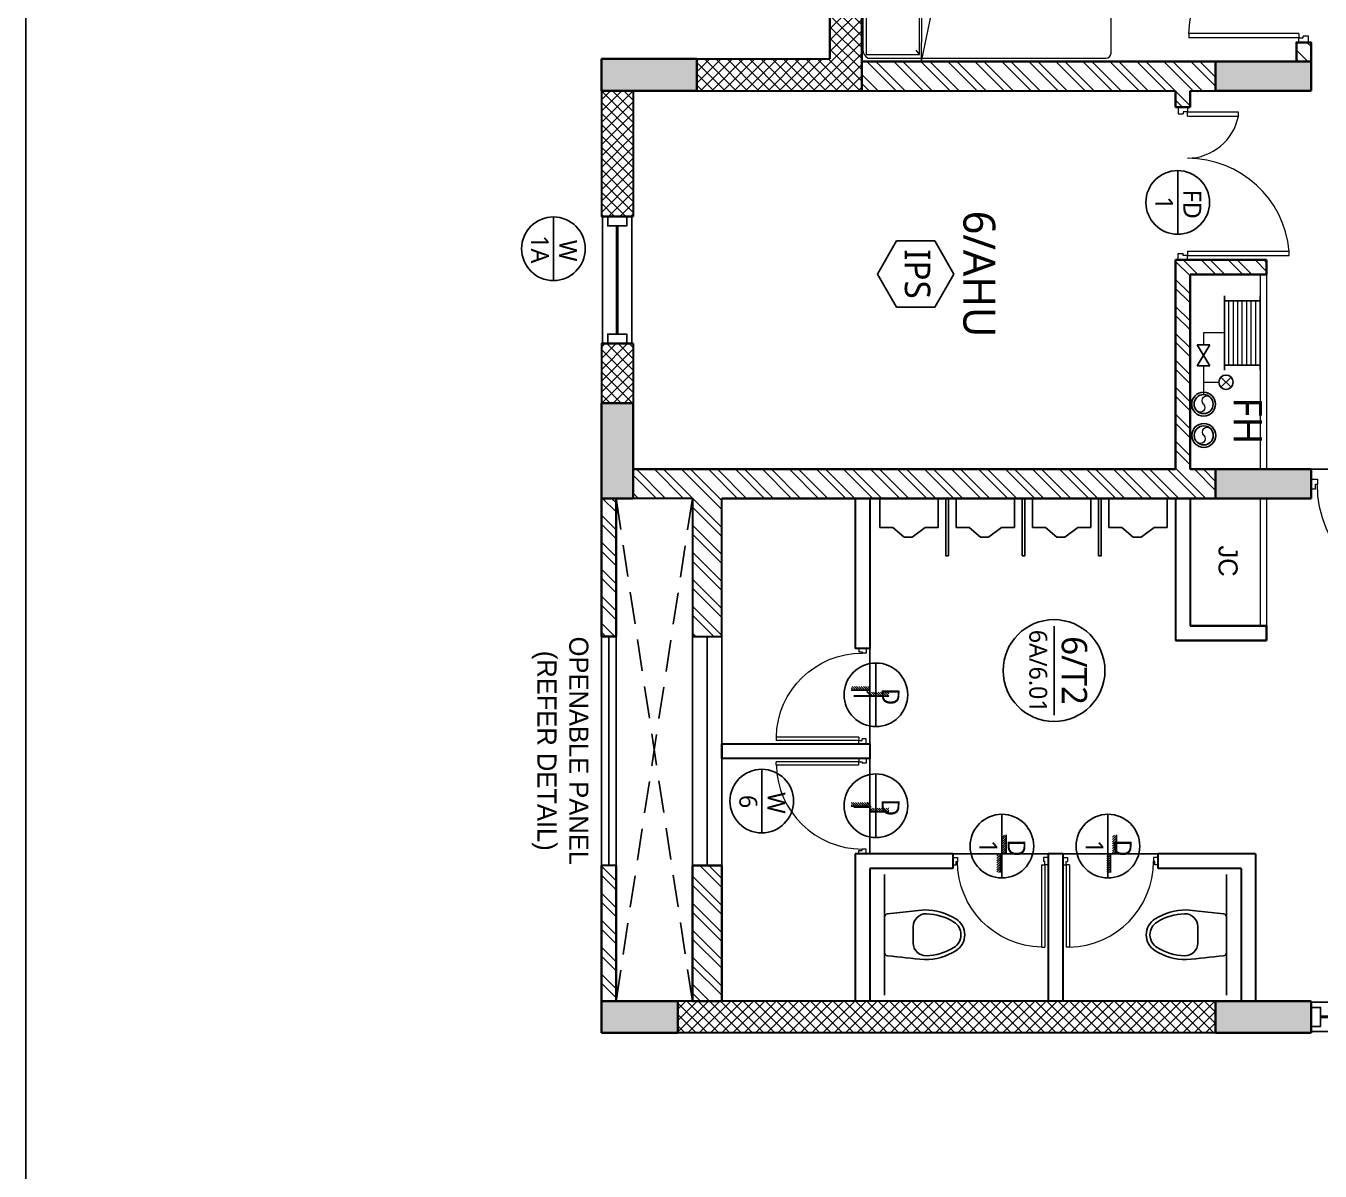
# Model space of a CAD drawing. Header units: millimetres. Extents: x -1127141 to 1597693, y -1835560 to -399335.
# Drawn here: x 1057839 to 1068007, y -542725 to -533724 of the extents above; entities that cross this region are included whole.
import ezdxf
from ezdxf.enums import TextEntityAlignment as Align

# ---------------------------------------------------------------- set-up
doc = ezdxf.new("R2010")
doc.units = ezdxf.units.MM
doc.header["$MEASUREMENT"] = 0
doc.linetypes.add('ACAD_ISO05W100', pattern=[36, 24, -3, 0, -3, 0, -3, 0, -3])
doc.linetypes.add('HIDDEN', pattern=[0.375, 0.25, -0.125])
for name, color, linetype in [('A-Anno Tags', 6, 'Continuous'), ('A-Elevation', 4, 'Continuous'), ('A-Sanitory', 181, 'Continuous'), ('A-Wall Patt', 8, 'Continuous'), ('A-Window', 4, 'Continuous'), ('Anno_Frames', 7, 'Continuous'), ('Anno_Labels', 7, 'Continuous'), ('COLUMN', 5, 'Continuous'), ('S-Conc Patt', 9, 'Continuous')]:
    doc.layers.add(name, color=color, linetype=linetype)
for name, color, linetype, lineweight in [('A-Detail Lines', 8, 'Continuous', 25), ('A-Door', 4, 'Continuous', 9), ('A-Wall Sec', 1, 'Continuous', 30), ('A-WIN', 5, 'Continuous', 25), ('Ann_TitleBlock 2', 5, 'Continuous', 25), ('Anno_Tittleblock', 5, 'Continuous', 13), ('column hatch', 12, 'Continuous', 5), ('frntr', 32, 'Continuous', 9), ('S-Concrete', 40, 'Continuous', 30), ('text', 7, 'Continuous', 9), ('Wall HATCH', 8, 'Continuous', 15)]:
    doc.layers.add(name, color=color, linetype=linetype, lineweight=lineweight)
doc.styles.add('IIITD @ 100', font='trebuc.ttf', dxfattribs={"height": 210})
doc.styles.get("Standard").update_dxf_attribs({"font": 'trebuc.ttf'})
doc.styles.add('TITLE', font='swissel.ttf', dxfattribs={"height": 4.3})

# ---------------------------------------------------------------- blocks, each defined once
blk = doc.blocks.new('*U29')
at = {"layer": 'A-Anno Tags'}
blk.add_lwpolyline([(-250, 0), (250, 0)], dxfattribs=at)
blk.add_circle((0, 0), 250, dxfattribs=at)
at = {"layer": 'Anno_Frames', "color": 7}
for tag, rotation, p in [('ENTITY', 359.7608, (15, 185)), ('ENTITYNO', 0.1757, (4, -36))]:
    blk.add_attdef(tag, text='', height=140, rotation=rotation, dxfattribs=at).set_placement(p, align=Align.TOP_CENTER)
blk = doc.blocks.new('Room Tag with Finish')
blk.add_lwpolyline([(0, 0), (-2.6, -1.5), (-2.6, -4.5), (0, -6), (2.6, -4.5), (2.6, -1.5)], close=True)
at = {"layer": 'Anno_Frames'}
blk.add_attdef('ROOM_NAME', text='', height=2.5, dxfattribs=at).set_placement((0, 0), align=Align.BOTTOM_CENTER)
blk.add_attdef('FF', text='', height=2, dxfattribs=at).set_placement((0, -1.85), align=Align.TOP_CENTER)
blk = doc.blocks.new('Toil Hostel1')
at = {"color": 0, "linetype": 'ByBlock'}
blk.add_lwpolyline([(115, -427), (115, 523)], dxfattribs=at)
for points in [[(430, 243), (137, 213, 0.384412), (115, 188), (115, -92, 0.383904), (137, -117, 0.001434), (429, -147, 0.140641), (675, -77, 0.259738), (745, 48, 0.259738), (675, 173, 0.139471)], [(340, 113), (340, -17, 0.422961), (443, -117, 0.13189), (659, -52, 0.259738), (715, 48, 0.259738), (659, 148, 0.13189), (443, 213, 0.422961)]]:
    blk.add_lwpolyline(points, format="xyb", close=True, dxfattribs=at)
blk.add_arc((431, -122), 25, 264.2811, 270.16, dxfattribs=at)
blk = doc.blocks.new('ABL_Door_S - 1000 x 2100-11-3 Second Floor Lvl')
at = {"layer": 'A-Door', "color": 5}
for p, q in [((-500, 38), (-450, 38)), ((-500, -38), (-500, 38)), ((-450, 38), (-450, -3)), ((450, 38), (450, -3)), ((500, 38), (450, 38)), ((500, -38), (500, 38)), ((-500, -38), (-465, -38)), ((-465, -3), (-450, -3)), ((-465, -38), (-465, -3)), ((-430, -38), (-465, -38)), ((465, -3), (450, -3)), ((465, -38), (465, -3)), ((500, -38), (465, -38))]:
    blk.add_line(p, q, dxfattribs=at)
at = {"layer": 'A-Door', "color": 5, "lineweight": 18}
for p, q in [((-465, -38), (-465, -903)), ((-430, -38), (-430, -903)), ((-430, -903), (-465, -903))]:
    blk.add_line(p, q, dxfattribs=at)
at = {"layer": 'A-Door'}
blk.add_arc((-450, -2), 900, 271.2981, 359.9894, dxfattribs=at)
blk = doc.blocks.new('Door 1200')
at = {"layer": 'A-Door', "color": 5, "lineweight": 18}
for p, q in [((524084, 16182), (524084, 16132)), ((524084, 16182), (524159, 16182)), ((524159, 16182), (524159, 16147)), ((524084, 16132), (524124, 16132)), ((524124, 16147), (524124, 16132)), ((524159, 16147), (524124, 16147)), ((524159, 16147), (524557, 16147)), ((524159, 16112), (524159, 16147)), ((524159, 16112), (524557, 16112)), ((524557, 16147), (524557, 16112)), ((524159, 15052), (524159, 15017)), ((524159, 15052), (524958, 15052)), ((524958, 15017), (524958, 15052)), ((524084, 15032), (524124, 15032)), ((524084, 14982), (524084, 15032)), ((524084, 14982), (524159, 14982)), ((524124, 15017), (524124, 15032)), ((524159, 15017), (524124, 15017)), ((524159, 14982), (524159, 15017)), ((524159, 15017), (524958, 15017))]:
    blk.add_line(p, q, dxfattribs=at)
at = {"layer": 'A-Door', "lineweight": 18}
for centre, radius, start, end in [((524155, 16193), 411, 270.5695, 348.692), ((524157, 14978), 804, 5.3147, 89.8716)]:
    blk.add_arc(centre, radius, start, end, dxfattribs=at)
blk = doc.blocks.new('Win 1250')
at = {"layer": 'A-Window', "color": 2, "lineweight": 40}
blk.add_line((510529, 21610), (511379, 21610), dxfattribs=at)
at = {"layer": 'A-Window'}
for points in [[(510454, 21725), (511454, 21725)], [(510454, 21535), (510529, 21535), (510529, 21685), (510454, 21685)], [(511454, 21535), (511379, 21535), (511379, 21685), (511454, 21685)], [(510454, 21495), (511454, 21495)]]:
    blk.add_lwpolyline(points, dxfattribs=at)
blk = doc.blocks.new('Door Tag')
blk.add_line((-3.5, 0), (3.5, 0))
blk.add_circle((0, 0), 4)
blk.add_attdef('DW_NAME', text='', height=2).set_placement((0, 0), align=Align.BOTTOM_CENTER)
blk.add_attdef('SHEET_NO', text='', height=1.4).set_placement((0.05, -0.54), align=Align.TOP_CENTER)
blk = doc.blocks.new('f h')
at = {"layer": 'A-WIN'}
for p, q in [((1010874, -78570), (1010972, -78570)), ((1010874, -78570), (1010972, -78734)), ((1010972, -78570), (1010874, -78734)), ((1011088, -78536), (1011088, -79120)), ((1011088, -78575), (1011368, -78575)), ((1011368, -78536), (1011368, -79120)), ((1010874, -78734), (1010972, -78734)), ((1011088, -79081), (1011368, -79081))]:
    blk.add_line(p, q, dxfattribs=at)
at = {"layer": 'A-WIN', "ltscale": 50}
for centre, radius in [((1010925, -78023), 93.8), ((1010925, -78023), 75), ((1010924, -78269), 93.8), ((1010924, -78269), 75)]:
    blk.add_circle(centre, radius, dxfattribs=at)
at = {"layer": 'A-WIN'}
blk.add_circle((1011100, -78441), 56.6, dxfattribs=at)
at = {"layer": 'Wall HATCH'}
for p, q in [((1010923, -78570), (1010923, -78344)), ((1010923, -78441), (1011044, -78441)), ((1011140, -78401), (1011060, -78481)), ((1011140, -78481), (1011060, -78401)), ((1011123, -78575), (1011123, -79081)), ((1011158, -78575), (1011158, -79081)), ((1011193, -78575), (1011193, -79081)), ((1011228, -78575), (1011228, -79081)), ((1011263, -78575), (1011263, -79081)), ((1011298, -78575), (1011298, -79081)), ((1011333, -78575), (1011333, -79081)), ((1010923, -78828), (1010923, -78734)), ((1011088, -78828), (1010923, -78828))]:
    blk.add_line(p, q, dxfattribs=at)
at = {"layer": 'Wall HATCH', "ltscale": 50}
for centre in [(1010899, -77997), (1010897, -78242)]:
    blk.add_arc(centre, 37.5, 314.6267, 134.6267, dxfattribs=at)
at = {"layer": 'Wall HATCH'}
for centre in [(1010952, -78050), (1010950, -78296)]:
    blk.add_arc(centre, 37.5, 134.6267, 314.6267, dxfattribs=at)
blk = doc.blocks.new('urinal1')
at = {"layer": 'A-Sanitory'}
for p, q in [((0, 228.6), (228.6, 228.6)), ((0, 228.6), (0, -228.6)), ((228.6, 228.6), (228.6, 127)), ((304.8, 25.4), (228.6, 127)), ((304.8, -38.1), (304.8, 25.4)), ((228.6, -127), (304.8, -38.1)), ((228.6, -228.6), (228.6, -127)), ((0, -228.6), (228.6, -228.6))]:
    blk.add_line(p, q, dxfattribs=at)
blk = doc.blocks.new('DROP')
at = {"layer": 'A-Detail Lines'}
h = blk.add_hatch(dxfattribs=at)
h.set_pattern_fill('ANSI31', color=256, scale=100, angle=-90, style=0)
h.set_pattern_definition([(45, (-30796.783, -8736.205), (8.838835, -8.838835), [])])
h.paths.add_polyline_path([(-46, 0), (-46, -147), (-75, -147), (-75, 0)])
h.paths.add_polyline_path([(0, 147), (0, 0), (-30, 0), (-30, 147)])
for p, q in [((0, 0), (0, 148)), ((-46, -147), (-46, 0))]:
    blk.add_line(p, q, dxfattribs=at)
blk = doc.blocks.new('GFHRTRTWHT')
at = {"layer": 'S-Conc Patt'}
h = blk.add_hatch(color=256, dxfattribs=at)
h.paths.add_polyline_path([(165415, -28821), (166151, -28678), (166198, -28923), (165462, -29067)])
h.paths.add_polyline_path([(149747, -32123), (149699, -31878), (150720, -31679), (150768, -31925)])
h.paths.add_polyline_path([(162410, -29662), (162362, -29416), (163383, -29218), (163431, -29463)])
h.paths.add_polyline_path([(159244, -30277), (159196, -30032), (160217, -29833), (160265, -30079)])
h.paths.add_polyline_path([(156078, -30892), (156031, -30647), (157052, -30449), (157099, -30694)])
h.paths.add_polyline_path([(152913, -31508), (152865, -31262), (153886, -31064), (153934, -31309)])
h.paths.add_polyline_path([(160824, -21505), (160777, -21259), (161797, -21061), (161845, -21306)])
h.paths.add_polyline_path([(157659, -22120), (157611, -21875), (158632, -21676), (158679, -21922)])
h.paths.add_polyline_path([(154492, -22733), (154445, -22488), (155466, -22289), (155513, -22535)])
h.paths.add_polyline_path([(144995, -24579), (144947, -24334), (145968, -24136), (146016, -24381)])
h.paths.add_polyline_path([(148161, -23964), (148113, -23719), (149134, -23520), (149182, -23766)])
h.paths.add_polyline_path([(151327, -23349), (151279, -23103), (152300, -22905), (152348, -23150)])
h.paths.add_polyline_path([(159449, -26641), (159493, -26866), (158757, -27009), (158713, -26784)])
h.paths.add_polyline_path([(159119, -24943), (159163, -25169), (158427, -25312), (158383, -25086)])
h.paths.add_polyline_path([(153117, -27871), (153161, -28097), (152425, -28240), (152381, -28014)])
h.paths.add_polyline_path([(152788, -26174), (152831, -26400), (152095, -26543), (152051, -26317)])
h.paths.add_polyline_path([(146765, -29106), (146809, -29332), (146073, -29475), (146029, -29249)])
h.paths.add_polyline_path([(146435, -27409), (146479, -27634), (145743, -27777), (145699, -27552)])
h.paths.add_polyline_path([(169725, -26364), (169582, -25628), (169827, -25581), (169971, -26317)])
h.paths.add_polyline_path([(142808, -35843), (142058, -35843), (142058, -35593), (142808, -35593)])
h.paths.add_polyline_path([(139713, -35843), (138963, -35843), (138963, -35593), (139713, -35593)])
h.paths.add_polyline_path([(136678, -35843), (135928, -35843), (135928, -35593), (136678, -35593)])
h.paths.add_polyline_path([(165638, -25438), (165049, -25553), (165093, -25778), (165682, -25664)])
h.paths.add_polyline_path([(169131, -23307), (168988, -22571), (169233, -22523), (169376, -23259)])
h.paths.add_polyline_path([(168392, -19504), (168248, -18768), (168494, -18720), (168637, -19456)])
h.paths.add_polyline_path([(164037, -19586), (164479, -19500), (164523, -19726), (164081, -19812)])
h.paths.add_polyline_path([(164628, -22048), (164542, -21606), (164768, -21562), (164854, -22004)])
h.paths.add_polyline_path([(166371, -19591), (166285, -19149), (166511, -19105), (166597, -19547)])
h.paths.add_polyline_path([(167153, -23615), (167067, -23173), (167293, -23129), (167379, -23571)])
h.paths.add_polyline_path([(166973, -21480), (166531, -21566), (166487, -21340), (166929, -21254)])
h.paths.add_polyline_path([(165154, -23549), (165240, -23991), (165014, -24034), (164928, -23593)])
h.paths.add_polyline_path([(140657, -22684), (139921, -22827), (139873, -22582), (140610, -22439)])
h.paths.add_polyline_path([(142827, -28344), (142713, -27755), (142938, -27711), (143053, -28300)])
h.paths.add_polyline_path([(142126, -30243), (141390, -30386), (141346, -30160), (142083, -30017)])
h.paths.add_polyline_path([(142707, -23794), (141971, -23937), (141923, -23691), (142659, -23548)])
h.paths.add_polyline_path([(141796, -28545), (141060, -28688), (141012, -28442), (141749, -28299)])
h.paths.add_polyline_path([(142805, -33732), (142069, -33876), (142021, -33630), (142757, -33487)])
h.paths.add_polyline_path([(142424, -22341), (141688, -22484), (141640, -22238), (142376, -22095)])
h.paths.add_polyline_path([(137115, -23373), (136379, -23516), (136331, -23270), (137067, -23127)])
h.paths.add_polyline_path([(138258, -29232), (137521, -29375), (137474, -29130), (138210, -28987)])
h.paths.add_polyline_path([(147487, -32822), (146677, -32980), (146630, -32734), (147440, -32577)])
h.paths.add_polyline_path([(136178, -29382), (136178, -30030), (135928, -30030), (135928, -29430)])
h.paths.add_polyline_path([(157993, -63034), (157243, -63034), (157243, -62784), (157993, -62784)])
h.paths.add_polyline_path([(157993, -57754), (157243, -57754), (157243, -57524), (157993, -57524)])
h.paths.add_polyline_path([(157993, -54224), (157243, -54224), (157243, -53974), (157993, -53974)])
h.paths.add_polyline_path([(157993, -59484), (157243, -59484), (157243, -59254), (157993, -59254)])
h.paths.add_polyline_path([(152733, -63034), (151983, -63034), (151983, -62784), (152733, -62784)])
h.paths.add_polyline_path([(152733, -57754), (151983, -57754), (151983, -57524), (152733, -57524)])
h.paths.add_polyline_path([(152733, -54224), (151983, -54224), (151983, -53974), (152733, -53974)])
h.paths.add_polyline_path([(152733, -59484), (151983, -59484), (151983, -59254), (152733, -59254)])
h.paths.add_polyline_path([(147473, -57754), (146723, -57754), (146723, -57524), (147473, -57524)])
h.paths.add_polyline_path([(142628, -51954), (141878, -51954), (141878, -52204), (142628, -52204)])
h.paths.add_polyline_path([(138963, -51954), (139713, -51954), (139713, -52204), (138963, -52204)])
h.paths.add_polyline_path([(135928, -51954), (136678, -51954), (136678, -52204), (135928, -52204)])
h.paths.add_polyline_path([(167378, -54224), (166778, -54224), (166778, -53974), (167378, -53974)])
h.paths.add_polyline_path([(142703, -53974), (141953, -53974), (141953, -54224), (142703, -54224)])
h.paths.add_polyline_path([(147473, -54224), (146723, -54224), (146723, -53974), (147473, -53974)])
h.paths.add_polyline_path([(163178, -54224), (162578, -54224), (162578, -53974), (163178, -53974)])
h.paths.add_polyline_path([(166778, -57524), (167378, -57524), (167378, -57754), (166778, -57754)])
h.paths.add_polyline_path([(163178, -57754), (162578, -57754), (162578, -57524), (163178, -57524)])
h.paths.add_polyline_path([(144503, -63994), (143753, -63994), (143753, -63744), (144503, -63744)])
h.paths.add_polyline_path([(136178, -59504), (136178, -58754), (135928, -58754), (135928, -59504)])
h.paths.add_polyline_path([(139098, -59504), (138348, -59504), (138348, -59254), (139098, -59254)])
h.paths.add_polyline_path([(144503, -65474), (143753, -65474), (143753, -65224), (144503, -65224)])
h.paths.add_polyline_path([(142703, -65474), (141953, -65474), (141953, -65224), (142703, -65224)])
h.paths.add_polyline_path([(142703, -59504), (141953, -59504), (141953, -59254), (142703, -59254)])
h.paths.add_polyline_path([(142703, -57754), (141953, -57754), (141953, -57524), (142703, -57524)])
h.paths.add_polyline_path([(143753, -59854), (143753, -59254), (143983, -59254), (143983, -59854)])
h.paths.add_polyline_path([(164943, -59704), (164943, -59254), (165173, -59254), (165173, -59704)])
h.paths.add_polyline_path([(162658, -59254), (163108, -59254), (163108, -59484), (162658, -59484)])
h.paths.add_polyline_path([(164943, -63744), (164943, -63294), (165173, -63294), (165173, -63744)])
h.paths.add_polyline_path([(162763, -63744), (162763, -63294), (162993, -63294), (162993, -63744)])
h.paths.add_polyline_path([(165173, -61614), (164723, -61614), (164723, -61384), (165173, -61384)])
h.paths.add_polyline_path([(162763, -61724), (162763, -61274), (162993, -61274), (162993, -61724)])
h.paths.add_polyline_path([(166963, -59854), (166963, -59254), (167193, -59254), (167193, -59854)])
h.paths.add_polyline_path([(147213, -63994), (147213, -63244), (146963, -63244), (146963, -63994)])
h.paths.add_polyline_path([(166943, -63743), (166943, -63143), (167193, -63143), (167193, -63743)])
h.paths.add_polyline_path([(139098, -65474), (138348, -65474), (138348, -65224), (139098, -65224)])
h.paths.add_polyline_path([(147193, -59254), (147193, -60004), (146963, -60004), (146963, -59254)])
edge = h.paths.add_edge_path()
edge.add_line((172713, -63034), (171963, -63034))
edge.add_line((171963, -62784), (172713, -62784))
edge.add_line((171963, -63034), (171963, -62784))
edge.add_line((172713, -57754), (171963, -57754))
edge.add_line((171963, -57524), (172713, -57524))
edge.add_line((171963, -57754), (171963, -57524))
edge.add_line((172713, -54224), (171963, -54224))
edge.add_line((171963, -53974), (172713, -53974))
edge.add_line((171963, -54224), (171963, -53974))
edge.add_line((172713, -59484), (171963, -59484))
edge.add_line((171963, -59254), (172713, -59254))
edge.add_line((171963, -59484), (171963, -59254))
h.paths.add_polyline_path([(183233, -57754), (182483, -57754), (182483, -57524), (183233, -57524)])
h.paths.add_polyline_path([(183233, -54224), (182483, -54224), (182483, -53974), (183233, -53974)])
h.paths.add_polyline_path([(182993, -59254), (182993, -60004), (182763, -60004), (182763, -59254)])
h.paths.add_polyline_path([(177973, -63034), (177223, -63034), (177223, -62784), (177973, -62784)])
h.paths.add_polyline_path([(177973, -57754), (177223, -57754), (177223, -57524), (177973, -57524)])
h.paths.add_polyline_path([(177973, -54224), (177223, -54224), (177223, -53974), (177973, -53974)])
h.paths.add_polyline_path([(177973, -59484), (177223, -59484), (177223, -59254), (177973, -59254)])
h.paths.add_polyline_path([(172713, -63034), (171963, -63034), (171963, -62784), (172713, -62784)], flags=17)
h.paths.add_polyline_path([(172713, -57754), (171963, -57754), (171963, -57524), (172713, -57524)], flags=17)
h.paths.add_polyline_path([(172713, -54224), (171963, -54224), (171963, -53974), (172713, -53974)], flags=17)
h.paths.add_polyline_path([(172713, -59484), (171963, -59484), (171963, -59254), (172713, -59254)], flags=17)
h.paths.add_polyline_path([(190398, -64829), (190398, -64229), (190148, -64229), (190148, -64829)])
h.paths.add_polyline_path([(190398, -54224), (189798, -54224), (189798, -53974), (190398, -53974)])
h.paths.add_polyline_path([(186198, -54224), (185598, -54224), (185598, -53974), (186198, -53974)])
h.paths.add_polyline_path([(190398, -57754), (189798, -57754), (189798, -57524), (190398, -57524)])
h.paths.add_polyline_path([(186198, -57754), (185598, -57754), (185598, -57524), (186198, -57524)])
h.paths.add_polyline_path([(190398, -60004), (190398, -59254), (190148, -59254), (190148, -60004)])
h.paths.add_polyline_path([(185448, -64829), (186198, -64829), (186198, -64579), (185448, -64579)])
h.paths.add_polyline_path([(186198, -60004), (186198, -59254), (185968, -59254), (185968, -60004)])
h.paths.add_polyline_path([(182743, -64829), (182743, -64079), (182993, -64079), (182993, -64829)])
at = {"layer": 'S-Concrete', "lineweight": 35}
for p, q in [((182763, -60004), (182763, -59254)), ((182763, -59254), (182993, -59254)), ((182993, -59254), (182993, -60004)), ((186198, -59254), (185968, -59254)), ((185968, -59254), (185968, -60004)), ((186198, -60004), (186198, -59254)), ((190398, -59254), (190148, -59254)), ((190148, -59254), (190148, -60004)), ((190398, -60004), (190398, -59254)), ((182993, -60004), (182763, -60004)), ((185968, -60004), (186198, -60004)), ((190148, -60004), (190398, -60004)), ((182743, -64079), (182993, -64079)), ((182743, -64829), (182743, -64079)), ((182993, -64079), (182993, -64829)), ((190398, -64229), (190148, -64229)), ((190148, -64229), (190148, -64829)), ((190398, -64829), (190398, -64229)), ((186198, -64579), (185448, -64579)), ((185448, -64579), (185448, -64829)), ((186198, -64829), (186198, -64579)), ((182993, -64829), (182743, -64829)), ((185448, -64829), (186198, -64829)), ((190148, -64829), (190398, -64829))]:
    blk.add_line(p, q, dxfattribs=at)
blk = doc.blocks.new('SERVICE DOOOOR')
at = {"layer": 'A-Wall Patt'}
h = blk.add_hatch(dxfattribs=at)
h.set_pattern_fill('ANSI32', color=256, scale=400, angle=90, style=0)
h.set_pattern_definition([(45, (62526.28, 283755.87), (-106.066, 106.066), []), (45, (62597, 283755.87), (-106.066, 106.066), [])])
h.paths.add_polyline_path([(63129, 283818), (62064, 283818), (62064, 283703), (63129, 283703)])
h.paths.add_polyline_path([(60264, 283818), (59179, 283818), (59179, 283703), (60264, 283703)])
h.paths.add_polyline_path([(59064, 288528), (58949, 288528), (58949, 288328), (57419, 288328), (57419, 288928), (57304, 288928), (57304, 288213), (58949, 288213), (58949, 285623), (59064, 285623)])
h.paths.add_polyline_path([(59179, 288528), (59064, 288528), (59064, 285623), (59179, 285623)])
h.paths.add_polyline_path([(59179, 285623), (59064, 285623), (59064, 283953), (59179, 283953), (59179, 284418), (59179, 284418), (60264, 284418), (60264, 284648), (59179, 284648)])
h.paths.add_polyline_path([(59064, 285623), (58949, 285623), (58949, 283953), (59064, 283953)])
h.paths.add_polyline_path([(63129, 284648), (62064, 284648), (62064, 284418), (63129, 284418)])
at = {"layer": 'A-Elevation'}
for p, q in [((61222, 284648), (60264, 284648)), ((62064, 284648), (61222, 284648)), ((61222, 284533), (60264, 284533)), ((62064, 284533), (61222, 284533)), ((61222, 284418), (60264, 284418)), ((62064, 284418), (61222, 284418))]:
    blk.add_line(p, q, dxfattribs=at)
at = {"layer": 'A-Wall Sec'}
for p, q in [((60264, 284648), (59179, 284648)), ((60264, 284418), (60264, 284648)), ((59179, 284418), (60264, 284418))]:
    blk.add_line(p, q, dxfattribs=at)
blk.add_lwpolyline([(61222, 284648), (61107, 284648), (61107, 285813), (61222, 285813)], close=True, dxfattribs=at)
at = {"layer": 'A-Wall Sec', "lineweight": 35}
blk.add_lwpolyline([(63129, 284648), (63129, 284418), (62064, 284418), (62064, 284648)], close=True, dxfattribs=at)
at = {"layer": 'Anno_Frames'}
blk.add_blockref('*U29', (61557, 284963), dxfattribs=at).add_auto_attribs({'ENTITY': 'W', 'ENTITYNO': '6'})
blk = doc.blocks.new('column 2.04')
at = {"layer": 'S-Conc Patt'}
h = blk.add_hatch(color=256, dxfattribs=at)
h.paths.add_polyline_path([(552592, -205173), (553328, -205030), (553376, -205276), (552640, -205419)])
h.paths.add_polyline_path([(536924, -208475), (536877, -208230), (537898, -208032), (537945, -208277)])
h.paths.add_polyline_path([(549587, -206014), (549540, -205769), (550561, -205570), (550608, -205816)])
h.paths.add_polyline_path([(546422, -206629), (546374, -206384), (547395, -206185), (547443, -206431)])
h.paths.add_polyline_path([(543256, -207245), (543208, -206999), (544229, -206801), (544277, -207046)])
h.paths.add_polyline_path([(540090, -207860), (540042, -207615), (541063, -207416), (541111, -207662)])
h.paths.add_polyline_path([(548002, -197857), (547954, -197611), (548975, -197413), (549023, -197658)])
h.paths.add_polyline_path([(544836, -198472), (544788, -198227), (545809, -198028), (545857, -198274)])
h.paths.add_polyline_path([(541670, -199086), (541622, -198840), (542643, -198642), (542691, -198887)])
h.paths.add_polyline_path([(532173, -200932), (532125, -200686), (533146, -200488), (533194, -200733)])
h.paths.add_polyline_path([(535338, -200316), (535291, -200071), (536312, -199872), (536359, -200118)])
h.paths.add_polyline_path([(538504, -199701), (538456, -199455), (539477, -199257), (539525, -199502)])
h.paths.add_polyline_path([(546627, -202993), (546670, -203219), (545934, -203362), (545890, -203136)])
h.paths.add_polyline_path([(546297, -201295), (546340, -201521), (545604, -201664), (545560, -201438)])
h.paths.add_polyline_path([(540295, -204224), (540339, -204449), (539603, -204592), (539559, -204367)])
h.paths.add_polyline_path([(539965, -202526), (540009, -202752), (539273, -202895), (539229, -202669)])
h.paths.add_polyline_path([(533943, -205458), (533986, -205684), (533250, -205827), (533206, -205601)])
h.paths.add_polyline_path([(533613, -203761), (533656, -203987), (532920, -204130), (532876, -203904)])
h.paths.add_polyline_path([(556903, -202717), (556760, -201981), (557005, -201933), (557148, -202669)])
h.paths.add_polyline_path([(529985, -212195), (529236, -212195), (529236, -211945), (529985, -211945)])
h.paths.add_polyline_path([(526890, -212195), (526140, -212195), (526140, -211945), (526890, -211945)])
h.paths.add_polyline_path([(523855, -212195), (523105, -212195), (523105, -211945), (523855, -211945)])
h.paths.add_polyline_path([(552816, -201790), (552227, -201905), (552271, -202131), (552860, -202016)])
h.paths.add_polyline_path([(556308, -199659), (556165, -198923), (556411, -198875), (556554, -199611)])
h.paths.add_polyline_path([(555569, -195856), (555426, -195120), (555671, -195072), (555815, -195808)])
h.paths.add_polyline_path([(551215, -195938), (551657, -195853), (551700, -196078), (551259, -196164)])
h.paths.add_polyline_path([(551805, -198400), (551719, -197959), (551945, -197915), (552031, -198356)])
h.paths.add_polyline_path([(553549, -195943), (553463, -195501), (553689, -195458), (553774, -195899)])
h.paths.add_polyline_path([(554331, -199967), (554245, -199525), (554471, -199482), (554557, -199923)])
h.paths.add_polyline_path([(554150, -197832), (553709, -197918), (553665, -197692), (554106, -197607)])
h.paths.add_polyline_path([(552331, -199901), (552417, -200343), (552191, -200387), (552106, -199945)])
h.paths.add_polyline_path([(527835, -199036), (527099, -199179), (527051, -198934), (527787, -198791)])
h.paths.add_polyline_path([(530005, -204696), (529890, -204107), (530116, -204064), (530230, -204653)])
h.paths.add_polyline_path([(529304, -206595), (528568, -206738), (528524, -206512), (529260, -206369)])
h.paths.add_polyline_path([(529884, -200146), (529148, -200289), (529100, -200043), (529837, -199900)])
h.paths.add_polyline_path([(528920, -212495), (528320, -212495), (528320, -212245), (528920, -212245)])
h.paths.add_polyline_path([(523855, -212495), (523105, -212495), (523105, -212245), (523855, -212245)])
h.paths.add_polyline_path([(531575, -212245), (532175, -212245), (532175, -212495), (531575, -212495)])
h.paths.add_polyline_path([(526890, -212495), (526140, -212495), (526140, -212245), (526890, -212245)])
h.paths.add_polyline_path([(528974, -204897), (528238, -205040), (528190, -204794), (528926, -204651)])
h.paths.add_polyline_path([(529982, -210085), (529246, -210228), (529198, -209982), (529935, -209839)])
h.paths.add_polyline_path([(529602, -198693), (528865, -198836), (528818, -198590), (529554, -198447)])
h.paths.add_polyline_path([(524292, -199725), (523556, -199868), (523509, -199622), (524245, -199479)])
h.paths.add_polyline_path([(525435, -205585), (524699, -205728), (524651, -205482), (525387, -205339)])
h.paths.add_polyline_path([(534665, -209174), (533855, -209332), (533807, -209086), (534617, -208929)])
h.paths.add_polyline_path([(523355, -205734), (523355, -206382), (523105, -206382), (523105, -205782)])
h.paths.add_polyline_path([(545171, -239386), (544421, -239386), (544421, -239136), (545171, -239136)])
h.paths.add_polyline_path([(545171, -234106), (544421, -234106), (544421, -233876), (545171, -233876)])
h.paths.add_polyline_path([(545171, -230576), (544421, -230576), (544421, -230326), (545171, -230326)])
h.paths.add_polyline_path([(545171, -235836), (544421, -235836), (544421, -235606), (545171, -235606)])
h.paths.add_polyline_path([(539911, -239386), (539161, -239386), (539161, -239136), (539911, -239136)])
h.paths.add_polyline_path([(539911, -234106), (539161, -234106), (539161, -233876), (539911, -233876)])
h.paths.add_polyline_path([(539911, -230576), (539161, -230576), (539161, -230326), (539911, -230326)])
h.paths.add_polyline_path([(539911, -235836), (539161, -235836), (539161, -235606), (539911, -235606)])
h.paths.add_polyline_path([(534651, -234106), (533901, -234106), (533901, -233876), (534651, -233876)])
h.paths.add_polyline_path([(529806, -228306), (529056, -228306), (529056, -228556), (529806, -228556)])
h.paths.add_polyline_path([(526140, -228306), (526890, -228306), (526890, -228556), (526140, -228556)])
h.paths.add_polyline_path([(523105, -228306), (523855, -228306), (523855, -228556), (523105, -228556)])
h.paths.add_polyline_path([(554556, -230576), (553956, -230576), (553956, -230326), (554556, -230326)])
h.paths.add_polyline_path([(529881, -230326), (529131, -230326), (529131, -230576), (529881, -230576)])
h.paths.add_polyline_path([(534651, -230576), (533901, -230576), (533901, -230326), (534651, -230326)])
h.paths.add_polyline_path([(550356, -230576), (549756, -230576), (549756, -230326), (550356, -230326)])
h.paths.add_polyline_path([(553956, -233876), (554556, -233876), (554556, -234106), (553956, -234106)])
h.paths.add_polyline_path([(550356, -234106), (549756, -234106), (549756, -233876), (550356, -233876)])
h.paths.add_polyline_path([(531681, -240346), (530931, -240346), (530931, -240096), (531681, -240096)])
h.paths.add_polyline_path([(523355, -235856), (523355, -235106), (523105, -235106), (523105, -235856)])
h.paths.add_polyline_path([(526276, -235856), (525526, -235856), (525526, -235606), (526276, -235606)])
h.paths.add_polyline_path([(531681, -241826), (530931, -241826), (530931, -241576), (531681, -241576)])
h.paths.add_polyline_path([(529881, -241826), (529131, -241826), (529131, -241576), (529881, -241576)])
h.paths.add_polyline_path([(529881, -235856), (529131, -235856), (529131, -235606), (529881, -235606)])
h.paths.add_polyline_path([(529881, -234106), (529131, -234106), (529131, -233876), (529881, -233876)])
h.paths.add_polyline_path([(530931, -236206), (530931, -235606), (531161, -235606), (531161, -236206)])
h.paths.add_polyline_path([(552121, -236056), (552121, -235606), (552351, -235606), (552351, -236056)])
h.paths.add_polyline_path([(549836, -235606), (550286, -235606), (550286, -235836), (549836, -235836)])
h.paths.add_polyline_path([(552121, -240096), (552121, -239646), (552351, -239646), (552351, -240096)])
h.paths.add_polyline_path([(549941, -240096), (549941, -239646), (550171, -239646), (550171, -240096)])
h.paths.add_polyline_path([(552351, -237966), (551901, -237966), (551901, -237736), (552351, -237736)])
h.paths.add_polyline_path([(549941, -238076), (549941, -237626), (550171, -237626), (550171, -238076)])
h.paths.add_polyline_path([(554141, -236206), (554141, -235606), (554371, -235606), (554371, -236206)])
h.paths.add_polyline_path([(534391, -240346), (534391, -239596), (534141, -239596), (534141, -240346)])
h.paths.add_polyline_path([(554121, -240095), (554121, -239495), (554371, -239495), (554371, -240095)])
h.paths.add_polyline_path([(523105, -228006), (523855, -228006), (523855, -228256), (523105, -228256)])
h.paths.add_polyline_path([(532175, -228256), (531575, -228256), (531575, -228006), (532175, -228006)])
h.paths.add_polyline_path([(528320, -217506), (528920, -217506), (528920, -217736), (528320, -217736)])
h.paths.add_polyline_path([(528920, -228256), (528320, -228256), (528320, -228006), (528920, -228006)])
h.paths.add_polyline_path([(528320, -222766), (528920, -222766), (528920, -222996), (528320, -222996)])
h.paths.add_polyline_path([(526890, -217736), (526290, -217736), (526290, -217506), (526890, -217506)])
h.paths.add_polyline_path([(526890, -222996), (526290, -222996), (526290, -222766), (526890, -222766)])
h.paths.add_polyline_path([(526140, -228006), (526890, -228006), (526890, -228256), (526140, -228256)])
h.paths.add_polyline_path([(526276, -241826), (525526, -241826), (525526, -241576), (526276, -241576)])
h.paths.add_polyline_path([(523355, -217321), (523355, -217921), (523105, -217921), (523105, -217321)])
h.paths.add_polyline_path([(523355, -222581), (523355, -223181), (523105, -223181), (523105, -222581)])
h.paths.add_polyline_path([(532175, -217320), (532175, -217920), (531925, -217920), (531925, -217320)])
h.paths.add_polyline_path([(532175, -222581), (532175, -223181), (531925, -223181), (531925, -222581)])
h.paths.add_polyline_path([(534371, -235606), (534371, -236356), (534141, -236356), (534141, -235606)])
edge = h.paths.add_edge_path()
edge.add_line((559891, -239386), (559141, -239386))
edge.add_line((559141, -239136), (559891, -239136))
edge.add_line((559141, -239386), (559141, -239136))
edge.add_line((559891, -234106), (559141, -234106))
edge.add_line((559141, -233876), (559891, -233876))
edge.add_line((559141, -234106), (559141, -233876))
edge.add_line((559891, -230576), (559141, -230576))
edge.add_line((559141, -230326), (559891, -230326))
edge.add_line((559141, -230576), (559141, -230326))
edge.add_line((559891, -235836), (559141, -235836))
edge.add_line((559141, -235606), (559891, -235606))
edge.add_line((559141, -235836), (559141, -235606))
h.paths.add_polyline_path([(570411, -234106), (569661, -234106), (569661, -233876), (570411, -233876)])
h.paths.add_polyline_path([(570411, -230576), (569661, -230576), (569661, -230326), (570411, -230326)])
h.paths.add_polyline_path([(570171, -235606), (570171, -236356), (569941, -236356), (569941, -235606)])
h.paths.add_polyline_path([(565151, -239386), (564401, -239386), (564401, -239136), (565151, -239136)])
h.paths.add_polyline_path([(565151, -234106), (564401, -234106), (564401, -233876), (565151, -233876)])
h.paths.add_polyline_path([(565151, -230576), (564401, -230576), (564401, -230326), (565151, -230326)])
h.paths.add_polyline_path([(565151, -235836), (564401, -235836), (564401, -235606), (565151, -235606)])
h.paths.add_polyline_path([(559891, -239386), (559141, -239386), (559141, -239136), (559891, -239136)], flags=17)
h.paths.add_polyline_path([(559891, -234106), (559141, -234106), (559141, -233876), (559891, -233876)], flags=17)
h.paths.add_polyline_path([(559891, -230576), (559141, -230576), (559141, -230326), (559891, -230326)], flags=17)
h.paths.add_polyline_path([(559891, -235836), (559141, -235836), (559141, -235606), (559891, -235606)], flags=17)
h.paths.add_polyline_path([(577576, -241181), (577576, -240581), (577326, -240581), (577326, -241181)])
h.paths.add_polyline_path([(577576, -230576), (576976, -230576), (576976, -230326), (577576, -230326)])
h.paths.add_polyline_path([(573376, -230576), (572776, -230576), (572776, -230326), (573376, -230326)])
h.paths.add_polyline_path([(577576, -234106), (576976, -234106), (576976, -233876), (577576, -233876)])
h.paths.add_polyline_path([(573376, -234106), (572776, -234106), (572776, -233876), (573376, -233876)])
h.paths.add_polyline_path([(577576, -236356), (577576, -235606), (577326, -235606), (577326, -236356)])
h.paths.add_polyline_path([(572626, -241181), (573376, -241181), (573376, -240931), (572626, -240931)])
h.paths.add_polyline_path([(573376, -236356), (573376, -235606), (573146, -235606), (573146, -236356)])
h.paths.add_polyline_path([(569921, -241181), (569921, -240431), (570171, -240431), (570171, -241181)])
at = {"layer": 'S-Concrete', "lineweight": 35}
for p, q in [((569941, -236356), (569941, -235606)), ((569941, -235606), (570171, -235606)), ((570171, -235606), (570171, -236356)), ((573376, -235606), (573146, -235606)), ((573146, -235606), (573146, -236356)), ((573376, -236356), (573376, -235606)), ((577576, -235606), (577326, -235606)), ((577326, -235606), (577326, -236356)), ((577576, -236356), (577576, -235606)), ((570171, -236356), (569941, -236356)), ((573146, -236356), (573376, -236356)), ((577326, -236356), (577576, -236356)), ((569921, -240431), (570171, -240431)), ((569921, -241181), (569921, -240431)), ((570171, -240431), (570171, -241181)), ((577576, -240581), (577326, -240581)), ((577326, -240581), (577326, -241181)), ((577576, -241181), (577576, -240581)), ((573376, -240931), (572626, -240931)), ((572626, -240931), (572626, -241181)), ((573376, -241181), (573376, -240931)), ((570171, -241181), (569921, -241181)), ((572626, -241181), (573376, -241181)), ((577326, -241181), (577576, -241181))]:
    blk.add_line(p, q, dxfattribs=at)
blk = doc.blocks.new('bed')
at = {"layer": 'frntr'}
for p, q in [((268673, -306927), (268673, -308179)), ((269533, -306887), (268713, -306887)), ((269573, -308377), (269573, -306927)), ((269598, -308377), (268648, -308179)), ((268673, -308179), (268673, -308377)), ((268648, -308377), (269448, -308377)), ((268673, -308377), (268673, -308797)), ((269543, -308391), (268703, -308391)), ((268703, -308391), (268703, -308811)), ((268703, -308391), (268738, -308417)), ((269598, -308377), (269448, -308377)), ((269543, -308391), (269508, -308417)), ((269543, -308811), (269543, -308391)), ((269573, -308797), (269573, -308377)), ((268703, -308811), (268738, -308777)), ((268703, -308811), (269543, -308811)), ((268713, -308837), (269510, -308837))]:
    blk.add_line(p, q, dxfattribs=at)
for centre, radius, start, end in [((268713, -306927), 40, 90, 180), ((269533, -306927), 40, 0, 90), ((268713, -308797), 40, 180, 270), ((269506, -308762), 75.2, 267.3338, 332.1559)]:
    blk.add_arc(centre, radius, start, end, dxfattribs=at)
blk = doc.blocks.new('IIITD WD A1- L Format Library')
at = {"layer": 'Anno_Tittleblock', "color": 5}
blk.add_lwpolyline([(0, -7.57), (775, -7.57), (775, 573.91), (0, 573.91)], close=True, dxfattribs=at)
at = {"style": 'TITLE'}
for tag, p, height in [('PROJECT NAME 1', (779.17, 137.4), 2.98), ('PROJECT NAME 2', (779.17, 132.23), 2.98), ('PROJECT_NAME_3', (779.17, 127.37), 2.98), ('1:100@A1', (818.06, 91.92), 2.25), ('A-2.03', (844.81, 84.28), 4), ('03.04.11', (821.96, 84.64), 2.25), ('A', (858.85, 75.94), 3.66), ('AC', (827.5, 76.14), 2.25)]:
    blk.add_attdef(tag, p, '', height=height, dxfattribs=at)
for p in [(780.3, 113.01), (780.3, 106.37)]:
    blk.add_attdef('FIRST FLOOR PLAN', text='', height=3.39, dxfattribs=at).set_placement(p, align=Align.TOP_LEFT)

msp = doc.modelspace()

# ---------------------------------------------------------------- hatches: boundary and pattern name
at = {"layer": 'A-Wall Patt'}
h = msp.add_hatch(dxfattribs=at)
h.set_pattern_fill('ANSI37', color=256, scale=500, style=0)
h.set_pattern_definition([(315, (1306569.19, 119140.81), (44.194174, 44.194174), []), (45, (1306569.19, 119140.81), (-44.194174, 44.194174), [])])
h.paths.add_polyline_path([(1062610.8, -536688.8), (1062610.8, -536221.3), (1062360.8, -536221.3), (1062360.8, -536688.8)])
h.paths.add_polyline_path([(1062610.8, -535221.3), (1062610.8, -534233.8), (1062360.8, -534233.8), (1062360.8, -535221.3)])
h.paths.add_polyline_path([(1064405.8, -534233.8), (1064405.8, -533038.8), (1064161, -533038.8), (1064155.8, -533038.8), (1064155.8, -533983.8), (1063110.8, -533983.8), (1063110.8, -534233.8)])
h = msp.add_hatch(dxfattribs=at)
h.set_pattern_fill('ANSI32', color=256, scale=400, style=0)
h.set_pattern_definition([(315, (1306569.19, 119140.81), (106.066017, 106.066017), []), (315, (1306569.19, 119070.1), (106.066017, 106.066017), [])])
h.paths.add_polyline_path([(1067935.8, -534003.8), (1067935.8, -533853.8), (1067820.8, -533853.8), (1067820.8, -534003.8)])
h.paths.add_polyline_path([(1064405.8, -534003.8), (1064405.8, -534233.8), (1066870.8, -534233.8), (1066870.8, -534363.8), (1066985.8, -534363.8), (1066985.8, -534233.8), (1067185.8, -534233.8), (1067185.8, -534003.8)])
h = msp.add_hatch(dxfattribs=at)
h.set_pattern_fill('ANSI37', color=256, scale=500, style=0)
h.set_pattern_definition([(315, (1445308.53, 119140.81), (44.194174, 44.194174), []), (45, (1445308.53, 119140.81), (-44.194174, 44.194174), [])])
h.paths.add_polyline_path([(1073215.8, -541038.8), (1073215.8, -537438.8), (1072965.8, -537438.8), (1072965.8, -541038.8)])
h.paths.add_polyline_path([(1067185.8, -541638.8), (1067185.8, -541388.8), (1062960.8, -541388.8), (1062960.8, -541638.8)])
h.paths.add_polyline_path([(1069435.8, -541638.8), (1069435.8, -541388.8), (1068935.8, -541388.8), (1068935.8, -541638.8)])

# ---------------------------------------------------------------- linework, layer by layer
at = {"layer": 'A-Detail Lines'}
for p, q in [((1068935.8, -537208.8), (1067935.8, -537208.8)), ((1064470.8, -539366.3), (1064470.8, -538616.3)), ((1064470.8, -539481.3), (1064470.8, -540231.3)), ((1065870.8, -540231.3), (1065120.8, -540231.3)), ((1066735.8, -540231.3), (1065985.8, -540231.3))]:
    msp.add_line(p, q, dxfattribs=at)
at = {"layer": 'A-Detail Lines', "linetype": 'HIDDEN', "ltscale": 1000}
for p, q in [((1063075.8, -537438.8), (1062475.8, -541388.8)), ((1063075.8, -541388.9), (1062475.8, -537438.9))]:
    msp.add_line(p, q, dxfattribs=at)
at = {"layer": 'A-Detail Lines'}
for points in [[(1065087.2, -537438.8), (1065087.2, -537888.8), (1065067.2, -537888.8), (1065067.2, -537438.8)], [(1065687.2, -537438.8), (1065687.2, -537888.8), (1065667.2, -537888.8), (1065667.2, -537438.8)], [(1066287.2, -537438.8), (1066287.2, -537888.8), (1066267.2, -537888.8), (1066267.2, -537438.8)]]:
    msp.add_lwpolyline(points, close=True, dxfattribs=at)
at = {"layer": 'A-Door'}
for p, q in [((1067536.1, -535678.8), (1067536.1, -537208.8)), ((1067586.1, -535678.8), (1067586.1, -537208.8)), ((1067535.8, -537438.7), (1067535.8, -538438.8)), ((1067585.8, -537438.7), (1067585.8, -538438.8))]:
    msp.add_line(p, q, dxfattribs=at)
at = {"layer": 'A-Elevation'}
for p, q in [((1062360.8, -540323.8), (1062360.8, -538523.8)), ((1062418.3, -538523.8), (1062418.3, -540323.8)), ((1062475.8, -540323.8), (1062475.8, -538523.8))]:
    msp.add_line(p, q, dxfattribs=at)
at = {"layer": 'A-Wall Patt'}
msp.add_lwpolyline([(1113590.7, -478259.6), (1113590.7, -552566.2), (1057839.4, -552566.2), (1057839.4, -478259.6)], close=True, dxfattribs=at)
at = {"layer": 'A-Wall Sec', "lineweight": 35}
for p, q in [((1064405.8, -533038.8), (1064405.8, -534233.8)), ((1064405.8, -534003.8), (1067185.8, -534003.8)), ((1066870.8, -534363.8), (1066870.8, -534233.8)), ((1066985.8, -534363.8), (1066985.8, -534233.8)), ((1066985.8, -534363.8), (1066870.8, -534363.8)), ((1062360.8, -535221.3), (1062610.8, -535221.3)), ((1067586.1, -535563.8), (1066870.8, -535563.8)), ((1066870.8, -535563.8), (1066870.8, -537208.8)), ((1067586.1, -535678.8), (1067586.1, -535563.8)), ((1066985.8, -535678.8), (1067586.1, -535678.8)), ((1066985.8, -535678.8), (1066985.8, -537208.8)), ((1062360.8, -536221.3), (1062610.8, -536221.3)), ((1066870.8, -537208.8), (1062610.8, -537208.8)), ((1067335.8, -537208.8), (1066985.8, -537208.8)), ((1062360.8, -538523.8), (1062360.8, -537438.8)), ((1062475.8, -538523.8), (1062475.8, -537438.8)), ((1067335.8, -537438.8), (1063305.8, -537438.8)), ((1067585.8, -538438.8), (1066985.8, -538438.8)), ((1067585.8, -538438.8), (1067585.8, -538553.8)), ((1062360.8, -538523.8), (1062475.8, -538523.8)), ((1067585.8, -538553.8), (1066870.8, -538553.8)), ((1062360.8, -541388.8), (1062360.8, -540323.8)), ((1062475.8, -541388.8), (1062475.8, -540323.8))]:
    msp.add_line(p, q, dxfattribs=at)
at = {"layer": 'A-Wall Sec'}
for p, q in [((1062960.8, -533983.8), (1064155.8, -533983.8)), ((1062360.8, -534233.8), (1062360.8, -535221.3)), ((1062610.8, -534233.8), (1062610.8, -535221.3)), ((1062960.8, -534233.8), (1066870.8, -534233.8)), ((1066985.8, -534233.8), (1067705.8, -534233.8)), ((1062360.8, -536221.3), (1062360.8, -536838.8)), ((1062610.8, -536221.3), (1062610.8, -536838.8)), ((1063075.8, -537438.8), (1062610.8, -537438.8)), ((1064355.8, -537438.8), (1064355.8, -538616.3)), ((1064470.8, -537438.8), (1064470.8, -538616.3)), ((1066870.8, -537438.7), (1066870.8, -538553.8)), ((1066985.8, -537438.7), (1066985.8, -538438.8)), ((1064470.8, -538616.3), (1064355.8, -538616.3)), ((1063305.8, -539366.3), (1063305.8, -539481.3)), ((1064470.8, -539366.3), (1064470.8, -539481.3)), ((1065120.8, -540231.3), (1064355.8, -540231.3)), ((1064355.8, -540231.3), (1064355.8, -541388.8)), ((1065120.8, -540231.3), (1065120.8, -540346.3)), ((1065870.8, -540231.3), (1065870.8, -541388.8)), ((1065985.8, -540231.3), (1065870.8, -540231.3)), ((1065985.8, -540231.3), (1065985.8, -541388.8)), ((1067500.8, -540231.3), (1066735.8, -540231.3)), ((1066735.8, -540346.3), (1066735.8, -540231.3)), ((1067500.8, -540231.3), (1067500.8, -541388.8)), ((1062475.8, -540323.8), (1062360.8, -540323.8)), ((1065120.8, -540346.3), (1064470.8, -540346.3)), ((1064470.8, -540346.3), (1064470.8, -541388.8)), ((1067385.8, -540346.3), (1066735.8, -540346.3)), ((1067385.8, -540346.3), (1067385.8, -541388.8)), ((1067335.8, -541388.8), (1062960.8, -541388.8)), ((1067335.8, -541638.8), (1062960.8, -541638.8))]:
    msp.add_line(p, q, dxfattribs=at)
at = {"layer": 'A-Wall Sec', "lineweight": 35}
for points in [[(1064155.8, -533983.8), (1064155.8, -533038.8)], [(1067935.8, -534003.8), (1067935.8, -533853.8), (1067820.8, -533853.8), (1067820.8, -534003.8)]]:
    msp.add_lwpolyline(points, dxfattribs=at)

# ---------------------------------------------------------------- block references
at = {"layer": 'A-Anno Tags', "xscale": 100, "yscale": 100, "zscale": 100, "rotation": 270.0000000000001}
msp.add_blockref('Room Tag with Finish', (1065129.6, -535674.2), dxfattribs=at).add_auto_attribs({'ROOM_NAME': '6/AHU', 'FF': 'IPS'})
at = {"layer": 'A-Anno Tags'}
ref = msp.add_blockref('Door Tag', (1065916.9, -538790.9), dxfattribs=dict(at, xscale=100, yscale=100, zscale=100, rotation=270.0000000000001))
ref.add_attrib('DW_NAME', '6/T2', dxfattribs={"layer": 'Anno_Labels', "height": 200, "rotation": 270}).set_placement((1065916.9, -538790.9), align=Align.BOTTOM_CENTER)
ref.add_attrib('SHEET_NO', '6A/6.01', dxfattribs={"layer": 'Anno_Labels', "height": 140, "rotation": 270}).set_placement((1065862.6, -538796.1), align=Align.TOP_CENTER)
at = {"layer": 'A-Detail Lines', "linetype": 'ACAD_ISO05W100', "rotation": 270.0000000000001}
for p in [(1064470.8, -538991.3), (1064470.8, -539902)]:
    msp.add_blockref('DROP', p, dxfattribs=at)
at = {"layer": 'A-Detail Lines', "linetype": 'ACAD_ISO05W100'}
for p in [(1065541.5, -540231.3), (1066406.5, -540231.3)]:
    msp.add_blockref('DROP', p, dxfattribs=at)
at = {"layer": 'A-Door', "xscale": -1, "rotation": 270.0000000000001}
msp.add_blockref('ABL_Door_S - 1000 x 2100-11-3 Second Floor Lvl', (1067878.3, -533353.8), dxfattribs=at)
at = {"layer": 'A-Door', "xscale": -1}
msp.add_blockref('ABL_Door_S - 1000 x 2100-11-3 Second Floor Lvl', (1068435.8, -537323.8), dxfattribs=at)
at = {"layer": 'A-Door', "yscale": 0.7500321418046951, "rotation": 270.0000000000001}
for p, xscale, zscale in [((1064411.6, -538991.3), -0.7500321418046951, 0.7500321418065954), ((1064411.6, -539856.3), 0.7500321418046951, 0.7500321418046951)]:
    msp.add_blockref('ABL_Door_S - 1000 x 2100-11-3 Second Floor Lvl', p, dxfattribs=dict(at, xscale=xscale, zscale=zscale))
at = {"layer": 'A-Door', "yscale": 0.7500321418046951}
for p, xscale, zscale in [((1065495.8, -540288.8), -0.7500321418046951, 0.7500321418065954), ((1066360.9, -540288.8), 0.7500321418046951, 0.7500321418046951)]:
    msp.add_blockref('ABL_Door_S - 1000 x 2100-11-3 Second Floor Lvl', p, dxfattribs=dict(at, xscale=xscale, zscale=zscale))
at = {"layer": 'A-Sanitory', "rotation": 270.0000000000001}
for p in [(1064777.2, -537438.8), (1065377.2, -537438.8), (1065977.2, -537438.8), (1066577.2, -537438.8)]:
    msp.add_blockref('urinal1', p, dxfattribs=at)
at = {"layer": 'A-Sanitory', "ltscale": 0.5}
msp.add_blockref('Toil Hostel1', (1064470.8, -540915.8), dxfattribs=at)
at = {"layer": 'A-Sanitory', "ltscale": 0.5, "xscale": -1, "rotation": 359.9999999933299}
msp.add_blockref('Toil Hostel1', (1067385.8, -540915.8), dxfattribs=at)
at = {"layer": 'Ann_TitleBlock 2', "xscale": 95.87942333735619, "yscale": 95.87942333735619, "zscale": 95.87942333735619, "rotation": 269.9999999999998}
msp.add_blockref('IIITD WD A1- L Format Library', (1058564.8, -478259.6), dxfattribs=at)
at = {"layer": 'Anno_Frames', "rotation": 270.0000000000001}
for p, values in [((1066888.3, -535111.5), {'ENTITY': 'FD', 'ENTITYNO': '1'}), ((1061984, -535475.5), {'ENTITY': 'W', 'ENTITYNO': '1A'}), ((1064517.7, -538981.6), {'ENTITY': 'D', 'ENTITYNO': '1'}), ((1064517.7, -539853.3), {'ENTITY': 'D', 'ENTITYNO': '1'}), ((1065507.2, -540170.9), {'ENTITY': 'D', 'ENTITYNO': '1'}), ((1066340.6, -540170.9), {'ENTITY': 'D', 'ENTITYNO': '1'})]:
    msp.add_blockref('*U29', p, dxfattribs=at).add_auto_attribs(values)
at = {"layer": 'COLUMN', "rotation": 270.0000000000001}
msp.add_blockref('column 2.04', (1303541.9, 35937.1), dxfattribs=at)
at = {"layer": 'column hatch'}
msp.add_blockref('Door 1200', (542807.2, -550546.2), dxfattribs=at)
at = {"layer": 'column hatch', "rotation": 90.00000000000001}
msp.add_blockref('Win 1250', (1084095.6, -1046675), dxfattribs=at)
at = {"layer": 'column hatch', "xscale": -1}
msp.add_blockref('Win 1250', (1579389.5, -563123.6), dxfattribs=at)
at = {"layer": 'frntr', "rotation": 270.0000000000001}
msp.add_blockref('bed', (1373251.8, -264405.9), dxfattribs=at)
at = {"layer": 'text', "rotation": 270.0000000000001}
for name, p in [('GFHRTRTWHT', (1127190.3, -351240.4)), ('SERVICE DOOOOR', (778657.8, -478259.6))]:
    msp.add_blockref(name, p, dxfattribs=at)
at = {"layer": 'Wall HATCH', "xscale": -1, "rotation": 180}
msp.add_blockref('f h', (56168.1, -614965.7), dxfattribs=at)

# ---------------------------------------------------------------- texts
at = {"layer": 'A-Anno Tags', "attachment_point": 5, "rotation": 270, "style": 'IIITD @ 100'}
for s, insert, char_height, width in [('FH', (1067439.5, -536827.2), 225, 2148.003), ('{\\fCentury Gothic|b0|i0|c0|p34;JC}', (1067283.1, -537929.9), 150, 458.827), ('{\\fCentury Gothic|b0|i0|c0|p34;OPENABLE PANEL\\P(REFER DETAIL)}', (1062035.8, -539421.5), 150, 2092.677)]:
    msp.add_mtext(s, dxfattribs=dict(at, insert=insert, char_height=char_height, width=width))

doc.saveas('drawing.dxf')
